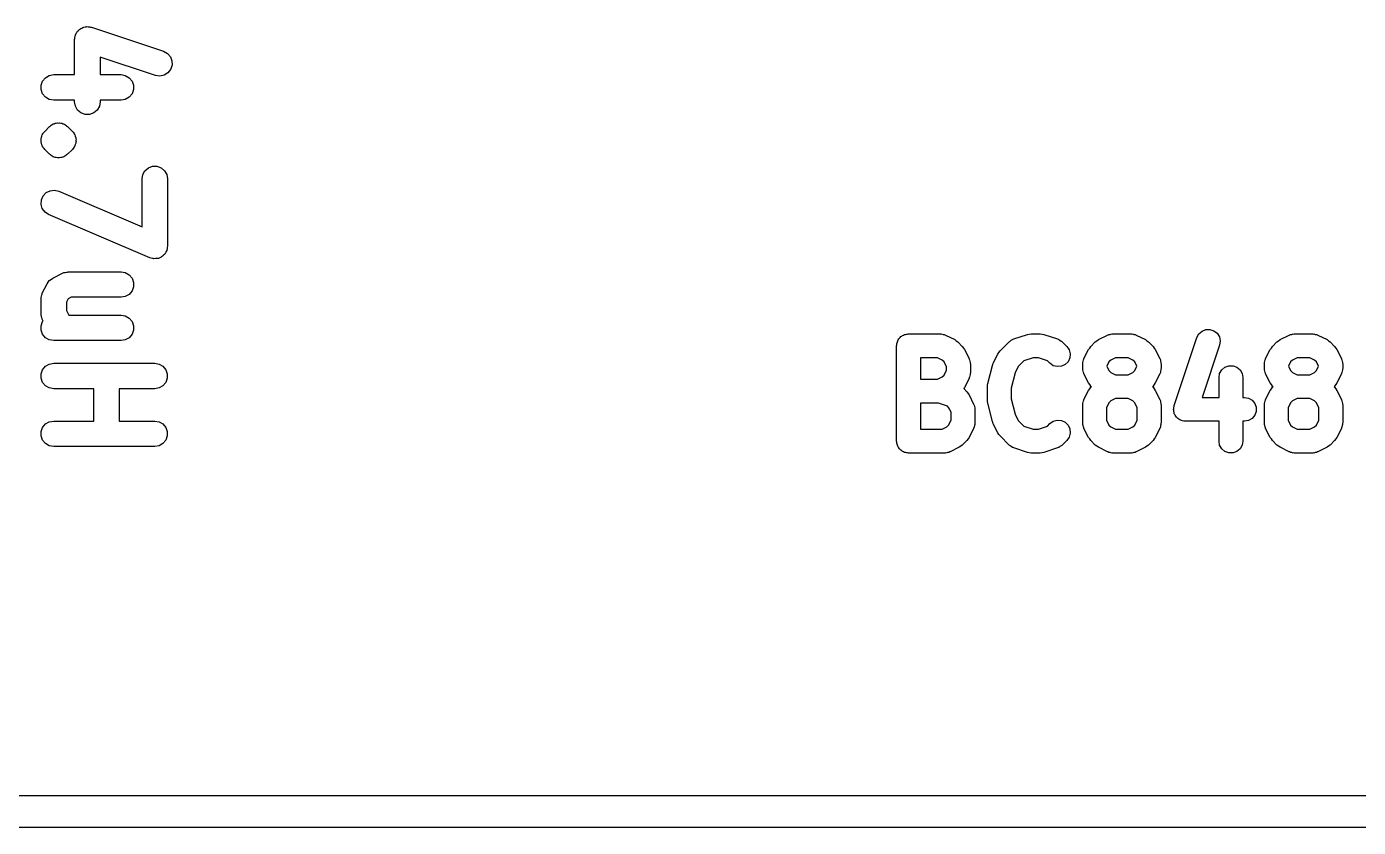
# Model space of a CAD drawing. Extents: x 10 to 287, y -200 to -10.
# Drawn here: x 134.74 to 143.12, y -112.1 to -107.06 of the extents above; entities that cross this region are included whole.
import ezdxf

# ---------------------------------------------------------------- set-up
doc = ezdxf.new("R2010")
doc.units = 0
doc.header["$MEASUREMENT"] = 0
doc.layers.add('BLACK', color=7, linetype='CONTINUOUS')

msp = doc.modelspace()

# ---------------------------------------------------------------- linework, layer by layer
at = {"layer": 'Black'}
for p, q in [((135.071, -107.085), (135.078, -107.081)), ((135.078, -107.081), (135.084, -107.076)), ((135.084, -107.076), (135.09, -107.074)), ((135.09, -107.074), (135.095, -107.071)), ((135.095, -107.071), (135.103, -107.069)), ((135.103, -107.069), (135.111, -107.066)), ((135.111, -107.066), (135.116, -107.066)), ((135.116, -107.066), (135.122, -107.065)), ((135.122, -107.065), (135.13, -107.066)), ((135.13, -107.066), (135.138, -107.066)), ((135.138, -107.066), (135.144, -107.068)), ((135.144, -107.068), (135.15, -107.069)), ((135.15, -107.069), (135.603, -107.22)), ((135.044, -107.145), (135.045, -107.139)), ((135.044, -107.367), (135.044, -107.145)), ((135.045, -107.133), (135.048, -107.126)), ((135.045, -107.139), (135.045, -107.133)), ((135.048, -107.126), (135.049, -107.118)), ((135.049, -107.118), (135.052, -107.113)), ((135.052, -107.113), (135.054, -107.107)), ((135.054, -107.107), (135.059, -107.101)), ((135.059, -107.101), (135.063, -107.094)), ((135.063, -107.094), (135.068, -107.09)), ((135.068, -107.09), (135.071, -107.085)), ((135.603, -107.22), (135.628, -107.234)), ((135.628, -107.234), (135.646, -107.254)), ((135.553, -107.372), (135.204, -107.256)), ((135.204, -107.256), (135.204, -107.367)), ((135.648, -107.334), (135.631, -107.356)), ((135.646, -107.254), (135.656, -107.28)), ((135.657, -107.308), (135.648, -107.334)), ((135.656, -107.28), (135.657, -107.308)), ((134.834, -107.434), (134.843, -107.407)), ((134.843, -107.407), (134.861, -107.386)), ((134.861, -107.386), (134.885, -107.372)), ((134.885, -107.372), (134.913, -107.367)), ((134.913, -107.367), (135.044, -107.367)), ((135.204, -107.367), (135.336, -107.367)), ((135.336, -107.367), (135.363, -107.372)), ((135.363, -107.372), (135.387, -107.386)), ((135.387, -107.386), (135.405, -107.407)), ((135.405, -107.407), (135.415, -107.434)), ((135.58, -107.376), (135.553, -107.372)), ((135.607, -107.371), (135.58, -107.376)), ((135.631, -107.356), (135.607, -107.371)), ((134.834, -107.461), (134.834, -107.434)), ((134.843, -107.488), (134.834, -107.461)), ((134.861, -107.509), (134.843, -107.488)), ((135.405, -107.488), (135.387, -107.509)), ((135.415, -107.461), (135.405, -107.488)), ((135.415, -107.434), (135.415, -107.461)), ((134.885, -107.523), (134.861, -107.509)), ((134.913, -107.528), (134.885, -107.523)), ((135.044, -107.528), (134.913, -107.528)), ((135.044, -107.538), (135.044, -107.528)), ((135.049, -107.566), (135.044, -107.538)), ((135.063, -107.59), (135.049, -107.566)), ((135.2, -107.566), (135.186, -107.59)), ((135.204, -107.538), (135.2, -107.566)), ((135.336, -107.528), (135.204, -107.528)), ((135.204, -107.528), (135.204, -107.538)), ((135.363, -107.523), (135.336, -107.528)), ((135.387, -107.509), (135.363, -107.523)), ((134.929, -107.672), (134.936, -107.67)), ((134.936, -107.67), (134.943, -107.671)), ((134.943, -107.671), (134.95, -107.67)), ((134.95, -107.67), (134.957, -107.672)), ((135.084, -107.608), (135.063, -107.59)), ((135.111, -107.617), (135.084, -107.608)), ((135.138, -107.617), (135.111, -107.617)), ((135.164, -107.608), (135.138, -107.617)), ((135.186, -107.59), (135.164, -107.608)), ((134.835, -107.759), (134.838, -107.753)), ((134.838, -107.753), (134.84, -107.746)), ((134.84, -107.746), (134.842, -107.743)), ((134.842, -107.743), (134.843, -107.74)), ((134.843, -107.74), (134.846, -107.737)), ((134.846, -107.737), (134.847, -107.734)), ((134.847, -107.734), (134.852, -107.729)), ((134.852, -107.729), (134.856, -107.724)), ((134.856, -107.724), (134.886, -107.693)), ((134.886, -107.693), (134.892, -107.689)), ((134.892, -107.689), (134.897, -107.684)), ((134.897, -107.684), (134.903, -107.681)), ((134.903, -107.681), (134.909, -107.677)), ((134.909, -107.677), (134.916, -107.676)), ((134.916, -107.676), (134.922, -107.673)), ((134.922, -107.673), (134.929, -107.672)), ((134.957, -107.672), (134.964, -107.673)), ((134.964, -107.673), (134.97, -107.676)), ((134.97, -107.676), (134.977, -107.677)), ((134.977, -107.677), (134.983, -107.681)), ((134.983, -107.681), (134.989, -107.684)), ((134.989, -107.684), (134.994, -107.689)), ((134.994, -107.689), (135, -107.693)), ((135, -107.693), (135.03, -107.724)), ((135.03, -107.724), (135.034, -107.729)), ((135.034, -107.729), (135.039, -107.734)), ((135.039, -107.734), (135.04, -107.737)), ((135.04, -107.737), (135.043, -107.74)), ((135.043, -107.74), (135.044, -107.743)), ((135.044, -107.743), (135.046, -107.746)), ((135.046, -107.746), (135.048, -107.753)), ((135.048, -107.753), (135.05, -107.759)), ((134.833, -107.773), (134.834, -107.77)), ((134.834, -107.78), (134.833, -107.773)), ((134.833, -107.787), (134.834, -107.78)), ((134.834, -107.79), (134.833, -107.787)), ((134.834, -107.766), (134.835, -107.763)), ((134.834, -107.77), (134.834, -107.766)), ((134.834, -107.794), (134.834, -107.79)), ((134.835, -107.797), (134.834, -107.794)), ((134.835, -107.763), (134.835, -107.759)), ((134.835, -107.801), (134.835, -107.797)), ((134.838, -107.807), (134.835, -107.801)), ((134.84, -107.814), (134.838, -107.807)), ((134.842, -107.817), (134.84, -107.814)), ((134.843, -107.82), (134.842, -107.817)), ((134.846, -107.823), (134.843, -107.82)), ((134.847, -107.826), (134.846, -107.823)), ((134.852, -107.831), (134.847, -107.826)), ((134.856, -107.837), (134.852, -107.831)), ((134.886, -107.867), (134.856, -107.837)), ((135.03, -107.837), (135, -107.867)), ((135.034, -107.831), (135.03, -107.837)), ((135.039, -107.826), (135.034, -107.831)), ((135.04, -107.823), (135.039, -107.826)), ((135.043, -107.82), (135.04, -107.823)), ((135.044, -107.817), (135.043, -107.82)), ((135.046, -107.814), (135.044, -107.817)), ((135.048, -107.807), (135.046, -107.814)), ((135.05, -107.801), (135.048, -107.807)), ((135.05, -107.759), (135.051, -107.763)), ((135.051, -107.797), (135.05, -107.801)), ((135.051, -107.763), (135.052, -107.766)), ((135.052, -107.794), (135.051, -107.797)), ((135.052, -107.766), (135.052, -107.77)), ((135.052, -107.77), (135.053, -107.773)), ((135.053, -107.773), (135.052, -107.78)), ((135.052, -107.78), (135.053, -107.787)), ((135.053, -107.787), (135.052, -107.79)), ((135.052, -107.79), (135.052, -107.794)), ((134.892, -107.871), (134.886, -107.867)), ((134.897, -107.876), (134.892, -107.871)), ((134.903, -107.879), (134.897, -107.876)), ((134.909, -107.883), (134.903, -107.879)), ((134.916, -107.885), (134.909, -107.883)), ((134.922, -107.888), (134.916, -107.885)), ((134.929, -107.888), (134.922, -107.888)), ((134.936, -107.89), (134.929, -107.888)), ((134.943, -107.889), (134.936, -107.89)), ((134.95, -107.89), (134.943, -107.889)), ((134.957, -107.888), (134.95, -107.89)), ((134.964, -107.888), (134.957, -107.888)), ((134.97, -107.885), (134.964, -107.888)), ((134.977, -107.883), (134.97, -107.885)), ((134.983, -107.879), (134.977, -107.883)), ((134.989, -107.876), (134.983, -107.879)), ((134.994, -107.871), (134.989, -107.876)), ((135, -107.867), (134.994, -107.871)), ((135.468, -108.022), (135.473, -107.995)), ((135.473, -107.995), (135.486, -107.971)), ((135.486, -107.971), (135.508, -107.953)), ((135.508, -107.953), (135.534, -107.943)), ((135.534, -107.943), (135.562, -107.943)), ((135.562, -107.943), (135.588, -107.953)), ((135.588, -107.953), (135.609, -107.971)), ((135.609, -107.971), (135.623, -107.995)), ((135.623, -107.995), (135.628, -108.022)), ((135.468, -108.324), (135.468, -108.022)), ((135.628, -108.022), (135.628, -108.445)), ((134.833, -108.183), (134.835, -108.155)), ((134.835, -108.155), (134.846, -108.129)), ((134.846, -108.129), (134.865, -108.109)), ((134.865, -108.109), (134.89, -108.097)), ((134.89, -108.097), (134.917, -108.093)), ((134.917, -108.093), (134.944, -108.1)), ((134.944, -108.1), (135.468, -108.324)), ((134.841, -108.209), (134.833, -108.183)), ((134.858, -108.232), (134.841, -108.209)), ((134.881, -108.247), (134.858, -108.232)), ((135.516, -108.519), (134.881, -108.247)), ((135.602, -108.503), (135.596, -108.509)), ((135.609, -108.497), (135.602, -108.503)), ((135.611, -108.493), (135.609, -108.497)), ((135.615, -108.489), (135.611, -108.493)), ((135.618, -108.481), (135.615, -108.489)), ((135.623, -108.473), (135.618, -108.481)), ((135.624, -108.468), (135.623, -108.473)), ((135.626, -108.464), (135.624, -108.468)), ((135.628, -108.445), (135.626, -108.454)), ((135.626, -108.454), (135.626, -108.464)), ((135.525, -108.521), (135.516, -108.519)), ((135.534, -108.524), (135.525, -108.521)), ((135.539, -108.524), (135.534, -108.524)), ((135.543, -108.525), (135.539, -108.524)), ((135.552, -108.524), (135.543, -108.525)), ((135.562, -108.524), (135.552, -108.524)), ((135.566, -108.523), (135.562, -108.524)), ((135.571, -108.522), (135.566, -108.523)), ((135.579, -108.518), (135.571, -108.522)), ((135.588, -108.515), (135.579, -108.518)), ((135.591, -108.512), (135.588, -108.515)), ((135.596, -108.509), (135.591, -108.512)), ((134.871, -108.682), (134.878, -108.672)), ((134.878, -108.672), (134.885, -108.662)), ((134.885, -108.662), (134.887, -108.661)), ((134.887, -108.661), (134.888, -108.659)), ((134.888, -108.659), (134.898, -108.653)), ((134.898, -108.653), (134.907, -108.646)), ((134.907, -108.646), (134.968, -108.616)), ((134.968, -108.616), (134.972, -108.614)), ((134.972, -108.614), (134.976, -108.612)), ((134.976, -108.612), (134.985, -108.61)), ((134.985, -108.61), (134.994, -108.608)), ((134.994, -108.608), (134.999, -108.608)), ((134.999, -108.608), (135.003, -108.607)), ((135.003, -108.607), (135.336, -108.607)), ((135.336, -108.607), (135.363, -108.612)), ((135.363, -108.612), (135.387, -108.626)), ((135.387, -108.626), (135.405, -108.647)), ((135.405, -108.647), (135.415, -108.673)), ((135.415, -108.673), (135.415, -108.701)), ((134.836, -108.76), (134.838, -108.751)), ((134.838, -108.751), (134.84, -108.747)), ((134.84, -108.747), (134.841, -108.742)), ((134.841, -108.742), (134.871, -108.682)), ((135.387, -108.749), (135.363, -108.762)), ((135.405, -108.727), (135.387, -108.749)), ((135.415, -108.701), (135.405, -108.727)), ((134.833, -108.769), (134.836, -108.76)), ((134.834, -108.773), (134.833, -108.769)), ((134.833, -108.778), (134.834, -108.773)), ((134.833, -108.869), (134.833, -108.778)), ((135.003, -108.777), (134.993, -108.797)), ((134.993, -108.797), (134.993, -108.85)), ((135.022, -108.767), (135.003, -108.777)), ((135.336, -108.767), (135.022, -108.767)), ((135.363, -108.762), (135.336, -108.767)), ((134.834, -108.873), (134.833, -108.869)), ((134.833, -108.878), (134.834, -108.873)), ((134.836, -108.887), (134.833, -108.878)), ((134.834, -108.946), (134.843, -108.919)), ((134.838, -108.896), (134.836, -108.887)), ((134.84, -108.9), (134.838, -108.896)), ((134.841, -108.904), (134.84, -108.9)), ((134.847, -108.916), (134.841, -108.904)), ((134.843, -108.919), (134.847, -108.916)), ((134.993, -108.85), (135.008, -108.879)), ((135.008, -108.879), (135.336, -108.879)), ((135.336, -108.879), (135.363, -108.884)), ((135.363, -108.884), (135.387, -108.898)), ((135.387, -108.898), (135.405, -108.919)), ((135.405, -108.919), (135.415, -108.946)), ((134.834, -108.973), (134.834, -108.946)), ((134.843, -108.999), (134.834, -108.973)), ((134.861, -109.021), (134.843, -108.999)), ((135.405, -108.999), (135.387, -109.021)), ((135.415, -108.973), (135.405, -108.999)), ((135.415, -108.946), (135.415, -108.973)), ((140.244, -109.011), (140.249, -109.007)), ((140.249, -109.007), (140.256, -109.005)), ((140.256, -109.005), (140.261, -109.001)), ((140.261, -109.001), (140.268, -109)), ((140.268, -109), (140.274, -108.998)), ((140.274, -108.998), (140.28, -108.998)), ((140.28, -108.998), (140.287, -108.997)), ((140.287, -108.997), (140.487, -108.997)), ((140.487, -108.997), (140.491, -108.998)), ((140.491, -108.998), (140.495, -108.997)), ((140.495, -108.997), (140.504, -109)), ((140.504, -109), (140.512, -109.001)), ((140.512, -109.001), (140.516, -109.003)), ((140.516, -109.003), (140.52, -109.005)), ((140.52, -109.005), (140.577, -109.033)), ((140.948, -109.029), (141.034, -109.001)), ((141.034, -109.001), (141.046, -108.999)), ((141.046, -108.999), (141.058, -108.997)), ((141.058, -108.997), (141.115, -108.997)), ((141.115, -108.997), (141.127, -108.999)), ((141.127, -108.999), (141.138, -109.001)), ((141.138, -109.001), (141.224, -109.029)), ((141.481, -109.033), (141.538, -109.005)), ((141.538, -109.005), (141.542, -109.003)), ((141.542, -109.003), (141.546, -109.001)), ((141.546, -109.001), (141.554, -109)), ((141.554, -109), (141.563, -108.997)), ((141.563, -108.997), (141.567, -108.998)), ((141.567, -108.998), (141.571, -108.997)), ((141.571, -108.997), (141.686, -108.997)), ((141.686, -108.997), (141.69, -108.998)), ((141.69, -108.998), (141.694, -108.997)), ((141.694, -108.997), (141.703, -109)), ((141.703, -109), (141.711, -109.001)), ((141.711, -109.001), (141.715, -109.003)), ((141.715, -109.003), (141.719, -109.005)), ((141.719, -109.005), (141.776, -109.033)), ((142.1, -109.019), (142.112, -108.997)), ((142.112, -108.997), (142.132, -108.979)), ((142.132, -108.979), (142.156, -108.97)), ((142.156, -108.97), (142.182, -108.969)), ((142.182, -108.969), (142.207, -108.977)), ((142.207, -108.977), (142.227, -108.993)), ((142.227, -108.993), (142.241, -109.016)), ((142.623, -109.033), (142.68, -109.005)), ((142.68, -109.005), (142.684, -109.003)), ((142.684, -109.003), (142.688, -109.001)), ((142.688, -109.001), (142.696, -109)), ((142.696, -109), (142.705, -108.997)), ((142.705, -108.997), (142.709, -108.998)), ((142.709, -108.998), (142.713, -108.997)), ((142.713, -108.997), (142.827, -108.997)), ((142.827, -108.997), (142.832, -108.998)), ((142.832, -108.998), (142.836, -108.997)), ((142.836, -108.997), (142.844, -109)), ((142.844, -109), (142.853, -109.001)), ((142.853, -109.001), (142.857, -109.003)), ((142.857, -109.003), (142.861, -109.005)), ((142.861, -109.005), (142.918, -109.033)), ((134.885, -109.035), (134.861, -109.021)), ((134.913, -109.039), (134.885, -109.035)), ((135.336, -109.039), (134.913, -109.039)), ((135.363, -109.035), (135.336, -109.039)), ((135.387, -109.021), (135.363, -109.035)), ((140.212, -109.072), (140.213, -109.065)), ((140.212, -109.671), (140.212, -109.072)), ((140.213, -109.059), (140.215, -109.053)), ((140.213, -109.065), (140.213, -109.059)), ((140.215, -109.053), (140.217, -109.046)), ((140.217, -109.046), (140.22, -109.04)), ((140.22, -109.04), (140.222, -109.034)), ((140.222, -109.034), (140.226, -109.029)), ((140.226, -109.029), (140.23, -109.024)), ((140.23, -109.024), (140.235, -109.019)), ((140.235, -109.019), (140.239, -109.014)), ((140.239, -109.014), (140.244, -109.011)), ((140.577, -109.033), (140.587, -109.04)), ((140.587, -109.04), (140.597, -109.047)), ((140.597, -109.047), (140.625, -109.076)), ((140.625, -109.076), (140.632, -109.086)), ((140.632, -109.086), (140.639, -109.095)), ((140.862, -109.104), (140.919, -109.047)), ((140.919, -109.047), (140.923, -109.045)), ((140.923, -109.045), (140.925, -109.042)), ((140.925, -109.042), (140.933, -109.037)), ((140.933, -109.037), (140.94, -109.032)), ((140.94, -109.032), (140.945, -109.031)), ((140.945, -109.031), (140.948, -109.029)), ((141.224, -109.029), (141.228, -109.031)), ((141.228, -109.031), (141.232, -109.032)), ((141.232, -109.032), (141.239, -109.037)), ((141.239, -109.037), (141.247, -109.042)), ((141.247, -109.042), (141.25, -109.045)), ((141.25, -109.045), (141.253, -109.047)), ((141.253, -109.047), (141.282, -109.076)), ((141.282, -109.076), (141.297, -109.097)), ((141.419, -109.095), (141.426, -109.086)), ((141.426, -109.086), (141.433, -109.076)), ((141.433, -109.076), (141.461, -109.047)), ((141.461, -109.047), (141.471, -109.04)), ((141.471, -109.04), (141.481, -109.033)), ((141.776, -109.033), (141.786, -109.04)), ((141.786, -109.04), (141.796, -109.047)), ((141.796, -109.047), (141.824, -109.076)), ((141.824, -109.076), (141.831, -109.086)), ((141.831, -109.086), (141.838, -109.095)), ((141.957, -109.448), (142.1, -109.019)), ((142.242, -109.067), (142.132, -109.396)), ((142.241, -109.016), (142.246, -109.041)), ((142.246, -109.041), (142.242, -109.067)), ((142.561, -109.095), (142.568, -109.086)), ((142.568, -109.086), (142.575, -109.076)), ((142.575, -109.076), (142.603, -109.047)), ((142.603, -109.047), (142.613, -109.04)), ((142.613, -109.04), (142.623, -109.033)), ((142.918, -109.033), (142.928, -109.04)), ((142.928, -109.04), (142.937, -109.047)), ((142.937, -109.047), (142.966, -109.076)), ((142.966, -109.076), (142.973, -109.086)), ((142.973, -109.086), (142.98, -109.095)), ((140.362, -109.147), (140.362, -109.282)), ((140.469, -109.147), (140.362, -109.147)), ((140.499, -109.162), (140.469, -109.147)), ((140.511, -109.173), (140.499, -109.162)), ((140.526, -109.204), (140.511, -109.173)), ((140.639, -109.095), (140.668, -109.152)), ((140.668, -109.152), (140.669, -109.157)), ((140.669, -109.157), (140.671, -109.16)), ((140.671, -109.16), (140.673, -109.169)), ((140.673, -109.169), (140.675, -109.177)), ((140.675, -109.177), (140.675, -109.182)), ((140.819, -109.181), (140.848, -109.124)), ((140.848, -109.124), (140.855, -109.114)), ((140.855, -109.114), (140.862, -109.104)), ((141.012, -109.166), (140.977, -109.202)), ((141.07, -109.147), (141.012, -109.166)), ((141.103, -109.147), (141.07, -109.147)), ((141.16, -109.166), (141.103, -109.147)), ((141.176, -109.182), (141.16, -109.166)), ((141.29, -109.172), (141.272, -109.19)), ((141.301, -109.148), (141.29, -109.172)), ((141.297, -109.097), (141.304, -109.122)), ((141.304, -109.122), (141.301, -109.148)), ((141.383, -109.177), (141.385, -109.169)), ((141.383, -109.182), (141.383, -109.177)), ((141.385, -109.169), (141.387, -109.16)), ((141.387, -109.16), (141.389, -109.157)), ((141.389, -109.157), (141.39, -109.152)), ((141.39, -109.152), (141.419, -109.095)), ((141.547, -109.173), (141.534, -109.2)), ((141.559, -109.162), (141.547, -109.173)), ((141.589, -109.147), (141.559, -109.162)), ((141.668, -109.147), (141.589, -109.147)), ((141.698, -109.162), (141.668, -109.147)), ((141.71, -109.173), (141.698, -109.162)), ((141.723, -109.2), (141.71, -109.173)), ((141.838, -109.095), (141.867, -109.152)), ((141.867, -109.152), (141.868, -109.157)), ((141.868, -109.157), (141.87, -109.16)), ((141.87, -109.16), (141.872, -109.169)), ((141.872, -109.169), (141.874, -109.177)), ((141.874, -109.177), (141.874, -109.182)), ((142.525, -109.177), (142.527, -109.169)), ((142.525, -109.182), (142.525, -109.177)), ((142.527, -109.169), (142.529, -109.16)), ((142.529, -109.16), (142.531, -109.157)), ((142.531, -109.157), (142.532, -109.152)), ((142.532, -109.152), (142.561, -109.095)), ((142.689, -109.173), (142.676, -109.2)), ((142.701, -109.162), (142.689, -109.173)), ((142.731, -109.147), (142.701, -109.162)), ((142.81, -109.147), (142.731, -109.147)), ((142.84, -109.162), (142.81, -109.147)), ((142.851, -109.173), (142.84, -109.162)), ((142.865, -109.2), (142.851, -109.173)), ((142.98, -109.095), (143.009, -109.152)), ((143.009, -109.152), (143.01, -109.157)), ((143.01, -109.157), (143.012, -109.16)), ((143.012, -109.16), (143.014, -109.169)), ((143.014, -109.169), (143.016, -109.177)), ((143.016, -109.177), (143.016, -109.182)), ((134.834, -109.248), (134.843, -109.222)), ((134.834, -109.276), (134.834, -109.248)), ((134.843, -109.222), (134.861, -109.2)), ((134.861, -109.2), (134.885, -109.187)), ((134.885, -109.187), (134.913, -109.182)), ((134.913, -109.182), (135.548, -109.182)), ((135.548, -109.182), (135.575, -109.187)), ((135.575, -109.187), (135.599, -109.2)), ((135.599, -109.2), (135.617, -109.222)), ((135.617, -109.222), (135.627, -109.248)), ((135.627, -109.248), (135.627, -109.276)), ((140.499, -109.267), (140.511, -109.256)), ((140.511, -109.256), (140.526, -109.225)), ((140.526, -109.225), (140.526, -109.204)), ((140.673, -109.26), (140.671, -109.269)), ((140.675, -109.252), (140.673, -109.26)), ((140.675, -109.182), (140.676, -109.186)), ((140.676, -109.243), (140.675, -109.247)), ((140.675, -109.247), (140.675, -109.252)), ((140.676, -109.186), (140.676, -109.243)), ((140.785, -109.31), (140.814, -109.196)), ((140.814, -109.196), (140.817, -109.189)), ((140.817, -109.189), (140.819, -109.181)), ((140.957, -109.241), (140.933, -109.338)), ((140.977, -109.202), (140.957, -109.241)), ((141.197, -109.197), (141.176, -109.182)), ((141.222, -109.203), (141.197, -109.197)), ((141.248, -109.201), (141.222, -109.203)), ((141.272, -109.19), (141.248, -109.201)), ((141.382, -109.186), (141.383, -109.182)), ((141.382, -109.214), (141.382, -109.186)), ((141.383, -109.219), (141.382, -109.214)), ((141.383, -109.223), (141.383, -109.219)), ((141.385, -109.231), (141.383, -109.223)), ((141.387, -109.24), (141.385, -109.231)), ((141.389, -109.244), (141.387, -109.24)), ((141.39, -109.248), (141.389, -109.244)), ((141.419, -109.305), (141.39, -109.248)), ((141.534, -109.2), (141.547, -109.227)), ((141.547, -109.227), (141.559, -109.239)), ((141.559, -109.239), (141.589, -109.254)), ((141.589, -109.254), (141.668, -109.254)), ((141.668, -109.254), (141.698, -109.239)), ((141.698, -109.239), (141.71, -109.227)), ((141.71, -109.227), (141.723, -109.2)), ((141.867, -109.248), (141.838, -109.305)), ((141.868, -109.244), (141.867, -109.248)), ((141.87, -109.24), (141.868, -109.244)), ((141.872, -109.231), (141.87, -109.24)), ((141.874, -109.223), (141.872, -109.231)), ((141.874, -109.182), (141.875, -109.186)), ((141.875, -109.214), (141.874, -109.219)), ((141.874, -109.219), (141.874, -109.223)), ((141.875, -109.186), (141.875, -109.214)), ((142.239, -109.272), (142.243, -109.246)), ((142.243, -109.246), (142.256, -109.223)), ((142.256, -109.223), (142.276, -109.207)), ((142.276, -109.207), (142.301, -109.198)), ((142.301, -109.198), (142.327, -109.198)), ((142.327, -109.198), (142.351, -109.207)), ((142.351, -109.207), (142.371, -109.223)), ((142.371, -109.223), (142.384, -109.246)), ((142.384, -109.246), (142.389, -109.272)), ((142.524, -109.186), (142.525, -109.182)), ((142.524, -109.214), (142.524, -109.186)), ((142.525, -109.219), (142.524, -109.214)), ((142.525, -109.223), (142.525, -109.219)), ((142.527, -109.231), (142.525, -109.223)), ((142.529, -109.24), (142.527, -109.231)), ((142.531, -109.244), (142.529, -109.24)), ((142.532, -109.248), (142.531, -109.244)), ((142.561, -109.305), (142.532, -109.248)), ((142.676, -109.2), (142.689, -109.227)), ((142.689, -109.227), (142.701, -109.239)), ((142.701, -109.239), (142.731, -109.254)), ((142.731, -109.254), (142.81, -109.254)), ((142.81, -109.254), (142.84, -109.239)), ((142.84, -109.239), (142.851, -109.227)), ((142.851, -109.227), (142.865, -109.2)), ((143.009, -109.248), (142.98, -109.305)), ((143.01, -109.244), (143.009, -109.248)), ((143.012, -109.24), (143.01, -109.244)), ((143.014, -109.231), (143.012, -109.24)), ((143.016, -109.223), (143.014, -109.231)), ((143.016, -109.182), (143.017, -109.186)), ((143.017, -109.214), (143.016, -109.219)), ((143.016, -109.219), (143.016, -109.223)), ((143.017, -109.186), (143.017, -109.214)), ((134.843, -109.302), (134.834, -109.276)), ((134.861, -109.323), (134.843, -109.302)), ((134.885, -109.337), (134.861, -109.323)), ((134.913, -109.342), (134.885, -109.337)), ((135.165, -109.342), (134.913, -109.342)), ((135.165, -109.545), (135.165, -109.342)), ((135.548, -109.342), (135.325, -109.342)), ((135.325, -109.342), (135.325, -109.545)), ((135.575, -109.337), (135.548, -109.342)), ((135.599, -109.323), (135.575, -109.337)), ((135.617, -109.302), (135.599, -109.323)), ((135.627, -109.276), (135.617, -109.302)), ((140.362, -109.282), (140.469, -109.282)), ((140.469, -109.282), (140.499, -109.267)), ((140.639, -109.334), (140.634, -109.341)), ((140.634, -109.341), (140.654, -109.361)), ((140.668, -109.277), (140.639, -109.334)), ((140.669, -109.272), (140.668, -109.277)), ((140.671, -109.269), (140.669, -109.272)), ((140.783, -109.329), (140.784, -109.32)), ((140.783, -109.414), (140.783, -109.329)), ((140.784, -109.32), (140.785, -109.31)), ((140.933, -109.338), (140.933, -109.405)), ((141.426, -109.315), (141.419, -109.305)), ((141.419, -109.352), (141.426, -109.343)), ((141.433, -109.325), (141.426, -109.315)), ((141.426, -109.343), (141.433, -109.333)), ((141.437, -109.329), (141.433, -109.325)), ((141.433, -109.333), (141.437, -109.329)), ((141.824, -109.325), (141.82, -109.329)), ((141.82, -109.329), (141.824, -109.333)), ((141.831, -109.315), (141.824, -109.325)), ((141.824, -109.333), (141.831, -109.343)), ((141.838, -109.305), (141.831, -109.315)), ((141.831, -109.343), (141.838, -109.352)), ((142.239, -109.396), (142.239, -109.272)), ((142.389, -109.272), (142.389, -109.396)), ((142.568, -109.315), (142.561, -109.305)), ((142.561, -109.352), (142.568, -109.343)), ((142.575, -109.325), (142.568, -109.315)), ((142.568, -109.343), (142.575, -109.333)), ((142.579, -109.329), (142.575, -109.325)), ((142.575, -109.333), (142.579, -109.329)), ((142.966, -109.325), (142.962, -109.329)), ((142.962, -109.329), (142.966, -109.333)), ((142.973, -109.315), (142.966, -109.325)), ((142.966, -109.333), (142.973, -109.343)), ((142.98, -109.305), (142.973, -109.315)), ((142.973, -109.343), (142.98, -109.352)), ((140.654, -109.361), (140.661, -109.371)), ((140.661, -109.371), (140.668, -109.381)), ((140.668, -109.381), (140.696, -109.438)), ((140.784, -109.423), (140.783, -109.414)), ((140.785, -109.432), (140.784, -109.423)), ((140.933, -109.405), (140.957, -109.502)), ((141.383, -109.434), (141.385, -109.426)), ((141.385, -109.426), (141.387, -109.417)), ((141.387, -109.417), (141.389, -109.413)), ((141.389, -109.413), (141.39, -109.409)), ((141.39, -109.409), (141.419, -109.352)), ((141.559, -109.419), (141.547, -109.43)), ((141.589, -109.404), (141.559, -109.419)), ((141.668, -109.404), (141.589, -109.404)), ((141.698, -109.419), (141.668, -109.404)), ((141.71, -109.43), (141.698, -109.419)), ((141.838, -109.352), (141.867, -109.409)), ((141.867, -109.409), (141.868, -109.413)), ((141.868, -109.413), (141.87, -109.417)), ((141.87, -109.417), (141.872, -109.426)), ((141.872, -109.426), (141.874, -109.434)), ((142.132, -109.396), (142.239, -109.396)), ((142.389, -109.396), (142.399, -109.396)), ((142.399, -109.396), (142.425, -109.401)), ((142.425, -109.401), (142.447, -109.414)), ((142.447, -109.414), (142.464, -109.434)), ((142.525, -109.434), (142.527, -109.426)), ((142.527, -109.426), (142.529, -109.417)), ((142.529, -109.417), (142.531, -109.413)), ((142.531, -109.413), (142.532, -109.409)), ((142.532, -109.409), (142.561, -109.352)), ((142.701, -109.419), (142.689, -109.43)), ((142.731, -109.404), (142.701, -109.419)), ((142.81, -109.404), (142.731, -109.404)), ((142.84, -109.419), (142.81, -109.404)), ((142.851, -109.43), (142.84, -109.419)), ((142.98, -109.352), (143.009, -109.409)), ((143.009, -109.409), (143.01, -109.413)), ((143.01, -109.413), (143.012, -109.417)), ((143.012, -109.417), (143.014, -109.426)), ((143.014, -109.426), (143.016, -109.434)), ((140.362, -109.432), (140.362, -109.596)), ((140.475, -109.432), (140.362, -109.432)), ((140.532, -109.451), (140.475, -109.432)), ((140.539, -109.459), (140.532, -109.451)), ((140.555, -109.489), (140.539, -109.459)), ((140.555, -109.539), (140.555, -109.489)), ((140.696, -109.438), (140.698, -109.442)), ((140.698, -109.442), (140.7, -109.446)), ((140.7, -109.446), (140.701, -109.454)), ((140.701, -109.454), (140.704, -109.463)), ((140.704, -109.463), (140.704, -109.467)), ((140.704, -109.467), (140.704, -109.471)), ((140.704, -109.471), (140.704, -109.557)), ((140.814, -109.547), (140.785, -109.432)), ((140.957, -109.502), (140.977, -109.541)), ((141.382, -109.443), (141.383, -109.439)), ((141.382, -109.557), (141.382, -109.443)), ((141.383, -109.439), (141.383, -109.434)), ((141.547, -109.43), (141.532, -109.461)), ((141.532, -109.461), (141.532, -109.539)), ((141.725, -109.461), (141.71, -109.43)), ((141.725, -109.539), (141.725, -109.461)), ((141.874, -109.434), (141.874, -109.439)), ((141.874, -109.439), (141.875, -109.443)), ((141.875, -109.443), (141.875, -109.557)), ((141.953, -109.473), (141.954, -109.466)), ((141.954, -109.479), (141.953, -109.473)), ((141.954, -109.458), (141.956, -109.453)), ((141.954, -109.466), (141.954, -109.458)), ((141.954, -109.484), (141.954, -109.479)), ((141.957, -109.491), (141.954, -109.484)), ((141.956, -109.453), (141.957, -109.448)), ((141.958, -109.499), (141.957, -109.491)), ((141.961, -109.504), (141.958, -109.499)), ((141.963, -109.509), (141.961, -109.504)), ((141.968, -109.515), (141.963, -109.509)), ((142.464, -109.509), (142.447, -109.529)), ((142.464, -109.434), (142.473, -109.458)), ((142.473, -109.484), (142.464, -109.509)), ((142.473, -109.458), (142.473, -109.484)), ((142.524, -109.443), (142.525, -109.439)), ((142.524, -109.557), (142.524, -109.443)), ((142.525, -109.439), (142.525, -109.434)), ((142.689, -109.43), (142.674, -109.461)), ((142.674, -109.461), (142.674, -109.539)), ((142.867, -109.461), (142.851, -109.43)), ((142.867, -109.539), (142.867, -109.461)), ((143.016, -109.434), (143.016, -109.439)), ((143.016, -109.439), (143.017, -109.443)), ((143.017, -109.443), (143.017, -109.557)), ((134.834, -109.611), (134.843, -109.585)), ((134.843, -109.585), (134.861, -109.563)), ((134.861, -109.563), (134.885, -109.549)), ((134.885, -109.549), (134.913, -109.545)), ((134.913, -109.545), (135.165, -109.545)), ((135.325, -109.545), (135.548, -109.545)), ((135.548, -109.545), (135.575, -109.549)), ((135.575, -109.549), (135.599, -109.563)), ((135.599, -109.563), (135.617, -109.585)), ((135.617, -109.585), (135.627, -109.611)), ((140.362, -109.596), (140.498, -109.596)), ((140.498, -109.596), (140.528, -109.581)), ((140.528, -109.581), (140.539, -109.57)), ((140.539, -109.57), (140.555, -109.539)), ((140.696, -109.591), (140.668, -109.648)), ((140.698, -109.586), (140.696, -109.591)), ((140.7, -109.583), (140.698, -109.586)), ((140.701, -109.574), (140.7, -109.583)), ((140.704, -109.566), (140.701, -109.574)), ((140.704, -109.557), (140.704, -109.561)), ((140.704, -109.561), (140.704, -109.566)), ((140.817, -109.554), (140.814, -109.547)), ((140.819, -109.562), (140.817, -109.554)), ((140.848, -109.619), (140.819, -109.562)), ((140.977, -109.541), (141.012, -109.577)), ((141.012, -109.577), (141.07, -109.596)), ((141.07, -109.596), (141.103, -109.596)), ((141.103, -109.596), (141.16, -109.577)), ((141.16, -109.577), (141.176, -109.561)), ((141.176, -109.561), (141.197, -109.546)), ((141.197, -109.546), (141.222, -109.539)), ((141.222, -109.539), (141.248, -109.542)), ((141.248, -109.542), (141.272, -109.553)), ((141.272, -109.553), (141.29, -109.571)), ((141.29, -109.571), (141.301, -109.595)), ((141.301, -109.595), (141.304, -109.621)), ((141.383, -109.561), (141.382, -109.557)), ((141.383, -109.566), (141.383, -109.561)), ((141.385, -109.574), (141.383, -109.566)), ((141.387, -109.583), (141.385, -109.574)), ((141.389, -109.586), (141.387, -109.583)), ((141.39, -109.591), (141.389, -109.586)), ((141.419, -109.648), (141.39, -109.591)), ((141.532, -109.539), (141.547, -109.57)), ((141.547, -109.57), (141.559, -109.581)), ((141.559, -109.581), (141.589, -109.596)), ((141.589, -109.596), (141.668, -109.596)), ((141.668, -109.596), (141.698, -109.581)), ((141.698, -109.581), (141.71, -109.57)), ((141.71, -109.57), (141.725, -109.539)), ((141.867, -109.591), (141.838, -109.648)), ((141.868, -109.586), (141.867, -109.591)), ((141.87, -109.583), (141.868, -109.586)), ((141.872, -109.574), (141.87, -109.583)), ((141.874, -109.566), (141.872, -109.574)), ((141.875, -109.557), (141.874, -109.561)), ((141.874, -109.561), (141.874, -109.566)), ((141.972, -109.521), (141.968, -109.515)), ((141.976, -109.525), (141.972, -109.521)), ((141.98, -109.529), (141.976, -109.525)), ((141.987, -109.533), (141.98, -109.529)), ((141.992, -109.537), (141.987, -109.533)), ((141.998, -109.539), (141.992, -109.537)), ((142.003, -109.542), (141.998, -109.539)), ((142.01, -109.543), (142.003, -109.542)), ((142.017, -109.545), (142.01, -109.543)), ((142.023, -109.545), (142.017, -109.545)), ((142.028, -109.546), (142.023, -109.545)), ((142.239, -109.546), (142.028, -109.546)), ((142.239, -109.671), (142.239, -109.546)), ((142.399, -109.546), (142.389, -109.546)), ((142.389, -109.546), (142.389, -109.671)), ((142.425, -109.542), (142.399, -109.546)), ((142.447, -109.529), (142.425, -109.542)), ((142.525, -109.561), (142.524, -109.557)), ((142.525, -109.566), (142.525, -109.561)), ((142.527, -109.574), (142.525, -109.566)), ((142.529, -109.583), (142.527, -109.574)), ((142.531, -109.586), (142.529, -109.583)), ((142.532, -109.591), (142.531, -109.586)), ((142.561, -109.648), (142.532, -109.591)), ((142.674, -109.539), (142.689, -109.57)), ((142.689, -109.57), (142.701, -109.581)), ((142.701, -109.581), (142.731, -109.596)), ((142.731, -109.596), (142.81, -109.596)), ((142.81, -109.596), (142.84, -109.581)), ((142.84, -109.581), (142.851, -109.57)), ((142.851, -109.57), (142.867, -109.539)), ((143.009, -109.591), (142.98, -109.648)), ((143.01, -109.586), (143.009, -109.591)), ((143.012, -109.583), (143.01, -109.586)), ((143.014, -109.574), (143.012, -109.583)), ((143.016, -109.566), (143.014, -109.574)), ((143.017, -109.557), (143.016, -109.561)), ((143.016, -109.561), (143.016, -109.566)), ((134.834, -109.639), (134.834, -109.611)), ((134.843, -109.665), (134.834, -109.639)), ((134.861, -109.686), (134.843, -109.665)), ((135.617, -109.665), (135.599, -109.686)), ((135.627, -109.639), (135.617, -109.665)), ((135.627, -109.611), (135.627, -109.639)), ((140.213, -109.678), (140.212, -109.671)), ((140.213, -109.684), (140.213, -109.678)), ((140.654, -109.667), (140.625, -109.696)), ((140.661, -109.657), (140.654, -109.667)), ((140.668, -109.648), (140.661, -109.657)), ((140.855, -109.629), (140.848, -109.619)), ((140.862, -109.639), (140.855, -109.629)), ((140.919, -109.696), (140.862, -109.639)), ((141.282, -109.667), (141.253, -109.696)), ((141.297, -109.646), (141.282, -109.667)), ((141.304, -109.621), (141.297, -109.646)), ((141.426, -109.657), (141.419, -109.648)), ((141.433, -109.667), (141.426, -109.657)), ((141.461, -109.696), (141.433, -109.667)), ((141.824, -109.667), (141.796, -109.696)), ((141.831, -109.657), (141.824, -109.667)), ((141.838, -109.648), (141.831, -109.657)), ((142.243, -109.697), (142.239, -109.671)), ((142.389, -109.671), (142.384, -109.697)), ((142.568, -109.657), (142.561, -109.648)), ((142.575, -109.667), (142.568, -109.657)), ((142.603, -109.696), (142.575, -109.667)), ((142.966, -109.667), (142.937, -109.696)), ((142.973, -109.657), (142.966, -109.667)), ((142.98, -109.648), (142.973, -109.657)), ((134.885, -109.7), (134.861, -109.686)), ((134.913, -109.705), (134.885, -109.7)), ((135.548, -109.705), (134.913, -109.705)), ((135.575, -109.7), (135.548, -109.705)), ((135.599, -109.686), (135.575, -109.7)), ((140.215, -109.69), (140.213, -109.684)), ((140.217, -109.697), (140.215, -109.69)), ((140.22, -109.702), (140.217, -109.697)), ((140.222, -109.709), (140.22, -109.702)), ((140.226, -109.714), (140.222, -109.709)), ((140.23, -109.719), (140.226, -109.714)), ((140.235, -109.724), (140.23, -109.719)), ((140.239, -109.729), (140.235, -109.724)), ((140.244, -109.732), (140.239, -109.729)), ((140.249, -109.736), (140.244, -109.732)), ((140.256, -109.738), (140.249, -109.736)), ((140.261, -109.742), (140.256, -109.738)), ((140.268, -109.743), (140.261, -109.742)), ((140.274, -109.745), (140.268, -109.743)), ((140.28, -109.745), (140.274, -109.745)), ((140.287, -109.746), (140.28, -109.745)), ((140.515, -109.746), (140.287, -109.746)), ((140.52, -109.745), (140.515, -109.746)), ((140.524, -109.746), (140.52, -109.745)), ((140.532, -109.743), (140.524, -109.746)), ((140.541, -109.742), (140.532, -109.743)), ((140.545, -109.739), (140.541, -109.742)), ((140.549, -109.738), (140.545, -109.739)), ((140.606, -109.71), (140.549, -109.738)), ((140.616, -109.703), (140.606, -109.71)), ((140.625, -109.696), (140.616, -109.703)), ((140.923, -109.698), (140.919, -109.696)), ((140.925, -109.701), (140.923, -109.698)), ((140.933, -109.706), (140.925, -109.701)), ((140.94, -109.711), (140.933, -109.706)), ((140.945, -109.712), (140.94, -109.711)), ((140.948, -109.714), (140.945, -109.712)), ((141.034, -109.742), (140.948, -109.714)), ((141.046, -109.744), (141.034, -109.742)), ((141.058, -109.746), (141.046, -109.744)), ((141.115, -109.746), (141.058, -109.746)), ((141.127, -109.744), (141.115, -109.746)), ((141.138, -109.742), (141.127, -109.744)), ((141.224, -109.714), (141.138, -109.742)), ((141.228, -109.712), (141.224, -109.714)), ((141.232, -109.711), (141.228, -109.712)), ((141.239, -109.706), (141.232, -109.711)), ((141.247, -109.701), (141.239, -109.706)), ((141.25, -109.698), (141.247, -109.701)), ((141.253, -109.696), (141.25, -109.698)), ((141.471, -109.703), (141.461, -109.696)), ((141.481, -109.71), (141.471, -109.703)), ((141.538, -109.738), (141.481, -109.71)), ((141.542, -109.739), (141.538, -109.738)), ((141.546, -109.742), (141.542, -109.739)), ((141.554, -109.743), (141.546, -109.742)), ((141.563, -109.746), (141.554, -109.743)), ((141.567, -109.745), (141.563, -109.746)), ((141.571, -109.746), (141.567, -109.745)), ((141.686, -109.746), (141.571, -109.746)), ((141.69, -109.745), (141.686, -109.746)), ((141.694, -109.746), (141.69, -109.745)), ((141.703, -109.743), (141.694, -109.746)), ((141.711, -109.742), (141.703, -109.743)), ((141.715, -109.739), (141.711, -109.742)), ((141.719, -109.738), (141.715, -109.739)), ((141.776, -109.71), (141.719, -109.738)), ((141.786, -109.703), (141.776, -109.71)), ((141.796, -109.696), (141.786, -109.703)), ((142.256, -109.719), (142.243, -109.697)), ((142.276, -109.736), (142.256, -109.719)), ((142.301, -109.745), (142.276, -109.736)), ((142.327, -109.745), (142.301, -109.745)), ((142.351, -109.736), (142.327, -109.745)), ((142.371, -109.719), (142.351, -109.736)), ((142.384, -109.697), (142.371, -109.719)), ((142.613, -109.703), (142.603, -109.696)), ((142.623, -109.71), (142.613, -109.703)), ((142.68, -109.738), (142.623, -109.71)), ((142.684, -109.739), (142.68, -109.738)), ((142.688, -109.742), (142.684, -109.739)), ((142.696, -109.743), (142.688, -109.742)), ((142.705, -109.746), (142.696, -109.743)), ((142.709, -109.745), (142.705, -109.746)), ((142.713, -109.746), (142.709, -109.745)), ((142.827, -109.746), (142.713, -109.746)), ((142.832, -109.745), (142.827, -109.746)), ((142.836, -109.746), (142.832, -109.745)), ((142.844, -109.743), (142.836, -109.746)), ((142.853, -109.742), (142.844, -109.743)), ((142.857, -109.739), (142.853, -109.742)), ((142.861, -109.738), (142.857, -109.739)), ((142.918, -109.71), (142.861, -109.738)), ((142.928, -109.703), (142.918, -109.71)), ((142.937, -109.696), (142.928, -109.703)), ((118, -111.9), (207.996, -111.9)), ((208, -112.1), (117.9, -112.1))]:
    msp.add_line(p, q, dxfattribs=at)

doc.saveas('drawing.dxf')
